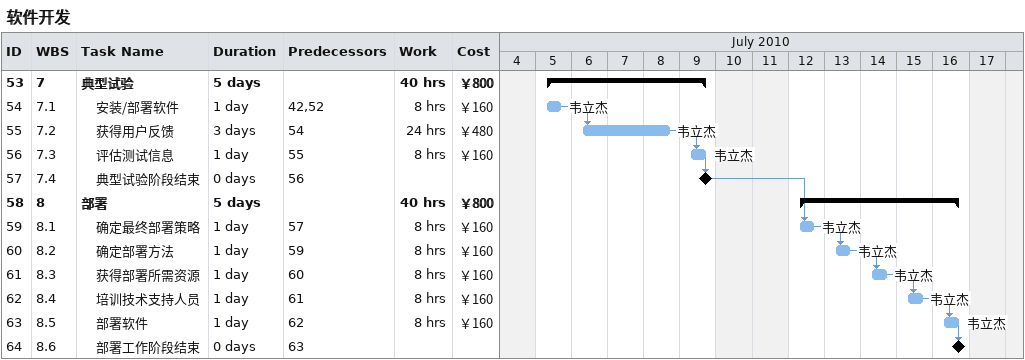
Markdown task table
软件开发

| ID | WBS | Task | Duration | Start | Finish | Predecessors | Resources | Work (h) | Cost (￥) |
|---|---|---|---|---|---|---|---|---|---|
| 53 | 7 | **典型试验** | 5d | 2010-07-05 | 2010-07-09 |  |  | 40 | 800 |
| 54 | 7.1 | 安装/部署软件 | 1d | 2010-07-05 | 2010-07-05 | 42, 52 | 韦立杰 | 8 | 160 |
| 55 | 7.2 | 获得用户反馈 | 3d | 2010-07-06 | 2010-07-08 | 54 | 韦立杰 | 24 | 480 |
| 56 | 7.3 | 评估测试信息 | 1d | 2010-07-09 | 2010-07-09 | 55 | 韦立杰 | 8 | 160 |
| 57 | 7.4 | 典型试验阶段结束 | 0d | 2010-07-09 | 2010-07-09 | 56 |  |  |  |
| 58 | 8 | **部署** | 5d | 2010-07-12 | 2010-07-16 |  |  | 40 | 800 |
| 59 | 8.1 | 确定最终部署策略 | 1d | 2010-07-12 | 2010-07-12 | 57 | 韦立杰 | 8 | 160 |
| 60 | 8.2 | 确定部署方法 | 1d | 2010-07-13 | 2010-07-13 | 59 | 韦立杰 | 8 | 160 |
| 61 | 8.3 | 获得部署所需资源 | 1d | 2010-07-14 | 2010-07-14 | 60 | 韦立杰 | 8 | 160 |
| 62 | 8.4 | 培训技术支持人员 | 1d | 2010-07-15 | 2010-07-15 | 61 | 韦立杰 | 8 | 160 |
| 63 | 8.5 | 部署软件 | 1d | 2010-07-16 | 2010-07-16 | 62 | 韦立杰 | 8 | 160 |
| 64 | 8.6 | 部署工作阶段结束 | 0d | 2010-07-16 | 2010-07-16 | 63 |  |  |  |
